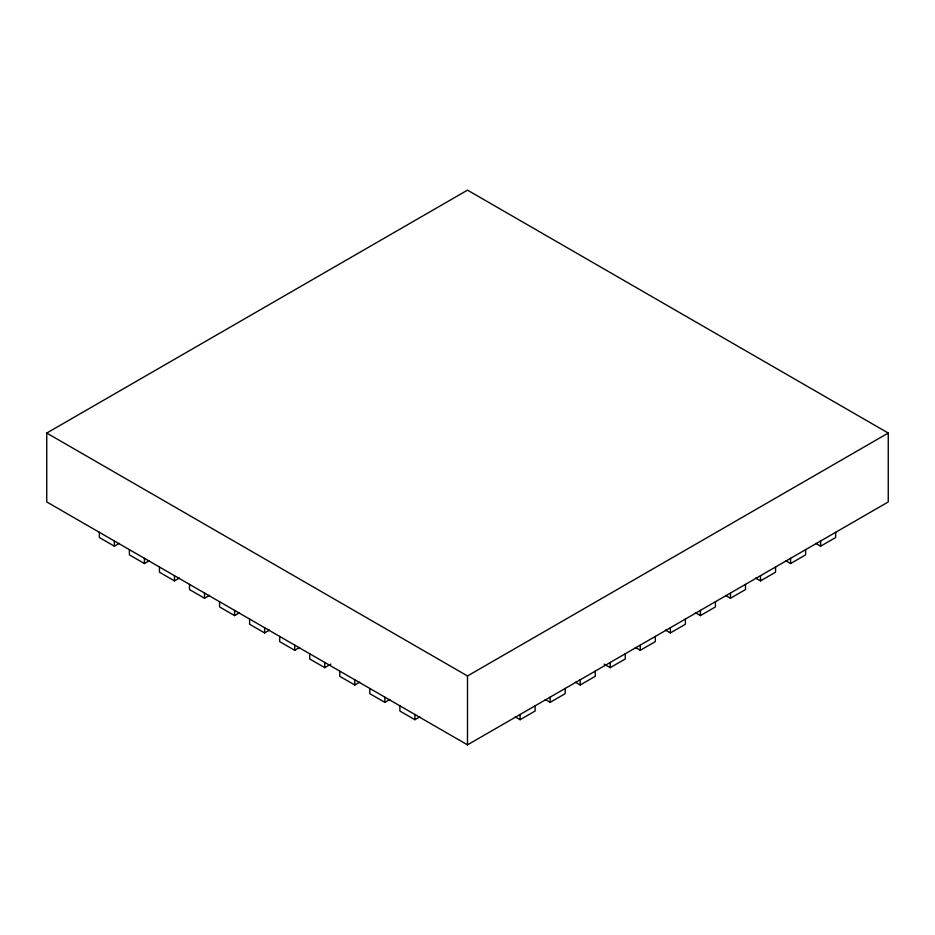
<?xml version="1.0" encoding="UTF-8"?>
<svg xmlns="http://www.w3.org/2000/svg" width="935" height="935" viewBox="0 0 935 935"><rect width="100%" height="100%" fill="white"/><g stroke="black" fill="none" stroke-linecap="round" stroke-linejoin="round"><path stroke-width="1.4" d="M46.75 433.057L467.5 190.144L888.25 433.057L888.25 501.943L467.5 744.856L46.75 501.943L46.75 433.057L467.5 675.97L888.25 433.057M99.344 532.307L99.344 537.508L114.374 546.192L119.271 543.364M129.392 549.663L129.392 554.864L144.422 563.536L149.32 560.708M159.453 567.007L159.453 572.22L174.483 580.892L179.38 578.064M189.501 584.363L189.501 589.564L204.531 598.248L209.428 595.42M219.561 601.708L219.561 606.92L234.58 615.592L239.477 612.764M249.61 619.063L249.61 624.264L264.64 632.948L269.537 630.12M279.67 636.419L279.67 641.62L294.689 650.292L299.586 647.464M309.719 653.764L309.719 658.976L324.749 667.648L330.873 664.107M339.767 671.12L339.767 676.321L354.797 685.004L359.694 682.176M369.828 688.464L369.828 693.676L384.858 702.349L389.755 699.52M399.876 705.82L399.876 711.021L414.906 719.705L419.803 716.876M515.197 716.876L520.094 719.705L535.124 711.021L535.124 705.82M545.245 699.52L550.142 702.349L565.172 693.676L565.172 688.464M575.305 682.176L580.203 685.004L595.233 676.321L595.233 671.12M604.127 664.107L610.251 667.648L625.281 658.976L625.281 653.764M635.414 647.464L640.311 650.292L655.33 641.62L655.33 636.419M665.463 630.12L670.36 632.948L685.39 624.264L685.39 619.063M695.523 612.764L700.42 615.592L715.439 606.92L715.439 601.708M725.572 595.42L730.469 598.248L745.499 589.564L745.499 584.363M755.62 578.064L760.517 580.892L775.547 572.22L775.547 567.007M785.68 560.708L790.578 563.536L805.608 554.864L805.608 549.663M815.729 543.364L820.626 546.192L835.656 537.508L835.656 532.307M820.626 540.979L820.626 546.192M790.578 558.335L790.578 563.536M760.517 575.691L760.517 580.892M730.469 593.035L730.469 598.248M700.42 610.391L700.42 615.592M670.36 627.736L670.36 632.948M640.311 645.092L640.311 650.292M610.251 662.447L610.251 667.648M580.203 679.792L580.203 685.004M550.142 697.148L550.142 702.349M520.094 714.492L520.094 719.705M467.5 675.97L467.5 744.856M414.906 714.492L414.906 719.705M384.858 697.148L384.858 702.349M354.797 679.792L354.797 685.004M324.749 662.447L324.749 667.648M294.689 645.092L294.689 650.292M264.64 627.736L264.64 632.948M234.58 610.391L234.58 615.592M204.531 593.035L204.531 598.248M174.483 575.691L174.483 580.892M144.422 558.335L144.422 563.536M114.374 540.979L114.374 546.192"/></g></svg>
